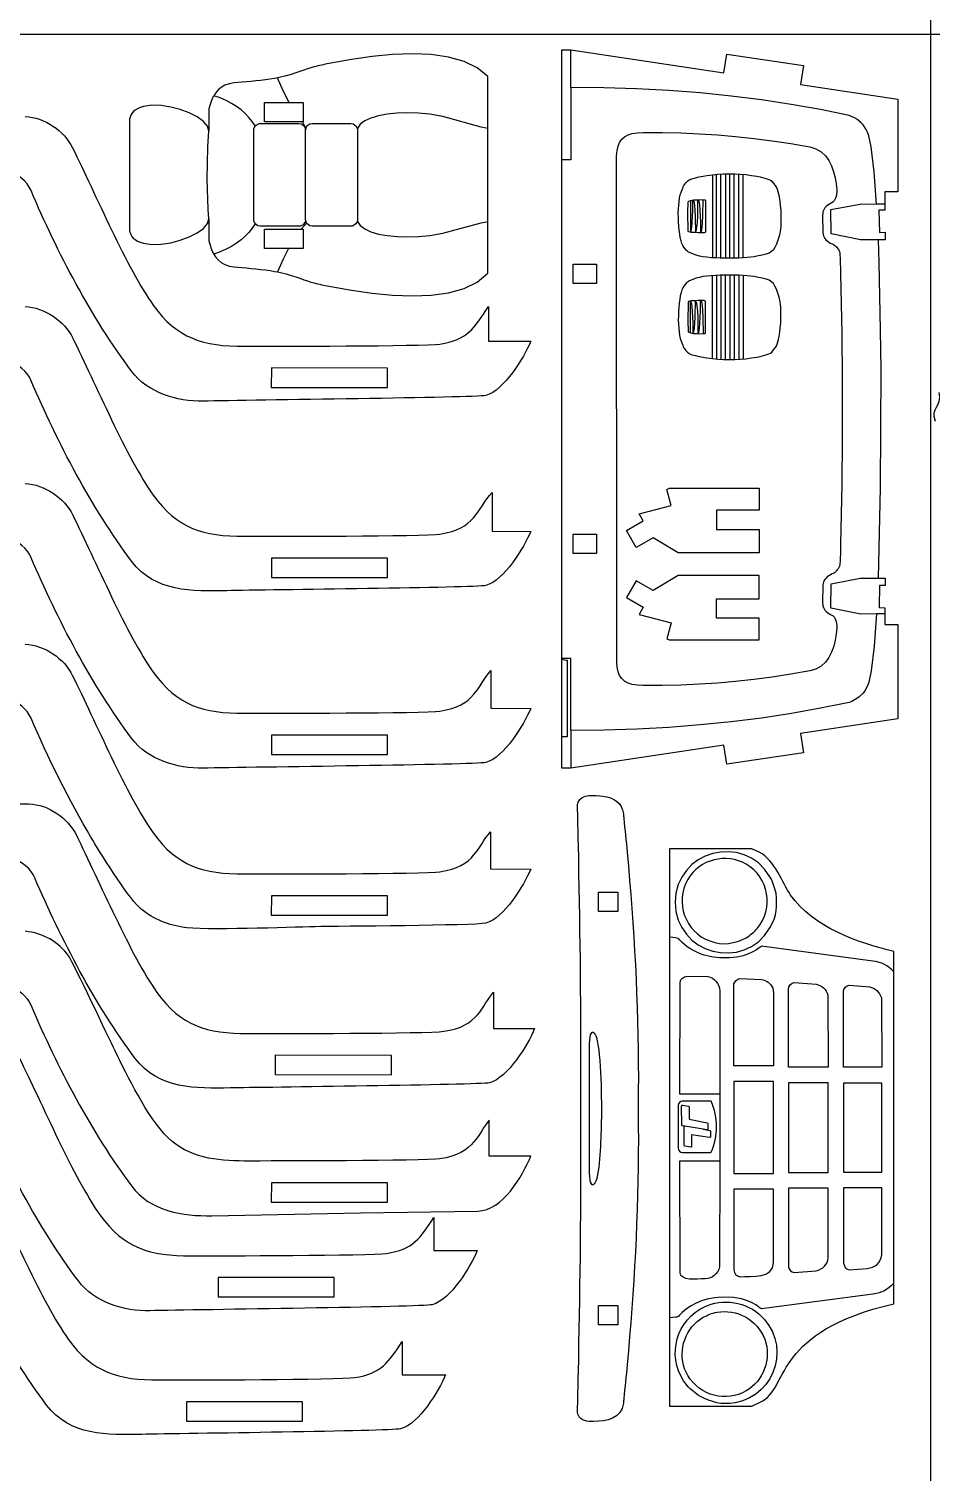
# Model space of a CAD drawing. Extents: x 19 to 601, y 5 to 578.
# Drawn here: x 190.7 to 309.5, y 198.9 to 389 of the extents above; entities that cross this region are included whole.
import ezdxf

# ---------------------------------------------------------------- set-up
doc = ezdxf.new("R2010")
doc.units = 0
doc.layers.get('0').update_dxf_attribs({"linetype": 'CONTINUOUS'})

msp = doc.modelspace()

# ---------------------------------------------------------------- linework, layer by layer
at = {"color": 175}
for p, q in [((309.466187, 8.307914), (309.466187, 578.307914)), ((19.466187, 388.307914), (599.466187, 388.307914))]:
    msp.add_line(p, q, dxfattribs=at)
at = {"color": 3}
for p, q in [((260.892055, 386.252927), (262.056555, 386.253027)), ((260.892855, 371.763427), (260.892055, 386.252927)), ((262.056555, 386.253027), (282.234155, 383.220127)), ((228.506087, 384.080714), (228.264187, 384.023014)), ((228.748587, 384.137414), (228.506087, 384.080714)), ((228.991587, 384.193014), (228.748587, 384.137414)), ((229.235087, 384.247514), (228.991587, 384.193014)), ((229.479187, 384.301014), (229.235087, 384.247514)), ((229.723587, 384.353414), (229.479187, 384.301014)), ((229.968487, 384.404714), (229.723587, 384.353414)), ((230.213687, 384.454814), (229.968487, 384.404714)), ((230.459187, 384.503914), (230.213687, 384.454814)), ((233.158887, 384.990414), (230.459187, 384.503914)), ((235.883687, 385.375514), (233.158887, 384.990414)), ((238.579687, 385.629514), (235.883687, 385.375514)), ((241.192787, 385.722714), (238.579687, 385.629514)), ((243.669087, 385.625614), (241.192787, 385.722714)), ((245.954387, 385.308614), (243.669087, 385.625614)), ((247.994787, 384.742014), (245.954387, 385.308614)), ((249.736287, 383.896214), (247.994787, 384.742014)), ((282.234155, 383.220127), (282.604755, 385.702227)), ((282.604755, 385.702227), (292.692855, 384.195827)), ((292.692855, 384.195827), (292.321155, 381.706227)), ((220.562787, 382.165814), (219.937387, 382.103514)), ((221.196187, 382.235014), (220.562787, 382.165814)), ((221.827887, 382.312314), (221.196187, 382.235014)), ((222.447987, 382.398914), (221.827887, 382.312314)), ((223.047187, 382.495714), (222.447987, 382.398914)), ((223.434987, 382.567914), (223.047187, 382.495714)), ((223.838087, 382.652314), (223.434987, 382.567914)), ((224.561487, 382.828514), (223.838087, 382.652314)), ((225.223687, 383.017314), (224.561487, 382.828514)), ((225.830887, 383.211714), (225.223687, 383.017314)), ((226.389587, 383.404614), (225.830887, 383.211714)), ((226.905887, 383.589214), (226.389587, 383.404614)), ((227.386287, 383.758514), (226.905887, 383.589214)), ((227.836987, 383.905414), (227.386287, 383.758514)), ((228.264187, 384.023014), (227.836987, 383.905414)), ((251.124787, 382.741614), (249.736287, 383.896214)), ((251.124787, 375.920514), (251.124787, 382.741614)), ((215.250787, 380.567414), (215.035287, 380.224314)), ((215.588587, 380.973714), (215.250787, 380.567414)), ((215.994287, 381.318014), (215.588587, 380.973714)), ((216.476687, 381.592514), (215.994287, 381.318014)), ((217.044987, 381.789714), (216.476687, 381.592514)), ((217.707887, 381.902114), (217.044987, 381.789714)), ((218.205087, 381.947514), (217.707887, 381.902114)), ((219.329587, 382.047114), (218.205087, 381.947514)), ((219.937387, 382.103514), (219.329587, 382.047114)), ((292.321155, 381.706227), (305.134255, 379.778327)), ((204.986187, 378.499914), (204.680587, 378.314714)), ((205.355087, 378.661914), (204.986187, 378.499914)), ((205.791187, 378.797914), (205.355087, 378.661914)), ((206.879387, 378.954914), (205.791187, 378.797914)), ((208.091887, 378.923114), (206.879387, 378.954914)), ((209.361287, 378.728414), (208.091887, 378.923114)), ((210.620187, 378.396414), (209.361287, 378.728414)), ((211.801287, 377.952814), (210.620187, 378.396414)), ((214.555487, 379.051414), (214.400087, 378.472414)), ((214.400087, 378.472414), (214.400087, 375.577514)), ((214.743187, 379.598614), (214.555487, 379.051414)), ((214.971987, 380.106514), (214.743187, 379.598614)), ((215.035287, 380.224314), (214.971987, 380.106514)), ((305.134255, 379.778327), (305.134955, 367.575227)), ((203.946787, 377.142014), (203.929587, 376.878414)), ((203.929587, 376.878414), (203.929587, 362.695614)), ((204.001587, 377.399814), (203.946787, 377.142014)), ((204.098087, 377.648814), (204.001587, 377.399814)), ((204.240687, 377.886214), (204.098087, 377.648814)), ((204.433287, 378.109214), (204.240687, 377.886214)), ((204.680587, 378.314714), (204.433287, 378.109214)), ((212.837187, 377.423414), (211.801287, 377.952814)), ((213.660587, 376.833914), (212.837187, 377.423414)), ((214.203987, 376.210014), (213.660587, 376.833914)), ((214.358287, 375.712314), (214.203987, 376.210014)), ((214.400087, 375.577514), (214.358287, 375.712314)), ((251.124787, 363.653614), (251.124787, 375.920514)), ((268.769455, 374.473827), (269.137755, 374.806127)), ((269.137755, 374.806127), (269.599355, 375.061127)), ((269.599355, 375.061127), (270.160555, 375.240527)), ((270.160555, 375.240527), (270.827855, 375.347927)), ((270.827855, 375.347927), (271.607455, 375.385427)), ((271.607455, 375.385427), (274.091355, 375.374727)), ((274.091355, 375.374727), (276.538655, 375.319727)), ((276.538655, 375.319727), (278.960055, 375.217627)), ((278.960055, 375.217627), (281.366155, 375.065727)), ((281.366155, 375.065727), (283.767555, 374.861427)), ((283.767555, 374.861427), (286.174855, 374.602427)), ((286.174855, 374.602427), (288.598755, 374.286027)), ((268.101955, 372.312227), (268.160755, 372.982727)), ((268.160755, 372.982727), (268.287255, 373.564827)), ((268.287255, 373.564827), (268.488055, 374.060927)), ((268.488055, 374.060927), (268.769455, 374.473827)), ((288.598755, 374.286027), (291.049855, 373.909327)), ((291.049855, 373.909327), (293.538755, 373.469827)), ((293.538755, 373.469827), (294.354455, 373.221627)), ((294.354455, 373.221627), (295.038455, 372.824627)), ((295.038455, 372.824627), (295.602055, 372.302027)), ((260.896555, 306.093727), (260.892855, 371.763427)), ((268.105755, 305.598727), (268.101955, 372.312227)), ((295.602055, 372.302027), (296.056855, 371.677027)), ((296.056855, 371.677027), (296.414355, 370.972727)), ((296.414355, 370.972727), (296.686255, 370.212227)), ((296.686255, 370.212227), (296.883855, 369.418727)), ((296.883855, 369.418727), (297.018855, 368.615327)), ((297.014555, 366.957827), (296.943755, 366.728427)), ((297.064655, 367.217127), (297.014555, 366.957827)), ((297.018855, 368.615327), (297.102655, 367.825227)), ((297.093955, 367.506227), (297.064655, 367.217127)), ((297.102655, 367.825227), (297.093955, 367.506227)), ((303.431555, 367.575127), (303.419855, 365.950227)), ((305.134955, 367.575227), (303.431555, 367.575127)), ((295.337455, 365.105427), (295.275655, 364.908327)), ((295.426455, 365.290227), (295.337455, 365.105427)), ((295.542655, 365.462627), (295.426455, 365.290227)), ((295.685955, 365.622727), (295.542655, 365.462627)), ((295.856555, 365.770527), (295.685955, 365.622727)), ((296.054255, 365.905927), (295.856555, 365.770527)), ((296.279155, 366.029027), (296.054255, 365.905927)), ((296.453555, 366.109227), (296.279155, 366.029027)), ((296.607155, 366.219227), (296.453555, 366.109227)), ((296.740055, 366.359127), (296.607155, 366.219227)), ((296.852355, 366.528827), (296.740055, 366.359127)), ((296.943755, 366.728427), (296.852355, 366.528827)), ((303.431655, 365.147527), (302.659355, 365.125627)), ((302.659355, 365.125627), (302.741955, 362.203027)), ((303.419855, 365.950227), (303.431655, 365.147527)), ((213.660587, 362.740214), (214.203987, 363.364014)), ((214.203987, 363.364014), (214.400087, 363.996514)), ((214.400087, 363.996514), (214.400087, 361.101714)), ((251.124787, 356.832414), (251.124787, 363.653614)), ((295.240955, 364.698927), (295.233455, 364.477127)), ((295.233455, 364.477127), (295.267355, 362.138227)), ((295.275655, 364.908327), (295.240955, 364.698927)), ((203.929587, 362.695614), (203.946787, 362.432114)), ((203.946787, 362.432114), (204.001587, 362.174314)), ((204.001587, 362.174314), (204.098087, 361.925314)), ((204.098087, 361.925314), (204.240687, 361.687914)), ((204.240687, 361.687914), (204.433287, 361.465014)), ((204.433287, 361.465014), (204.680587, 361.259514)), ((204.680587, 361.259514), (204.986187, 361.074314)), ((210.620187, 361.177714), (211.801287, 361.621314)), ((211.801287, 361.621314), (212.837187, 362.150714)), ((212.837187, 362.150714), (213.660587, 362.740214)), ((295.267355, 362.138227), (295.295355, 361.941627)), ((295.295355, 361.941627), (295.350455, 361.753927)), ((295.350455, 361.753927), (295.432655, 361.575027)), ((295.432655, 361.575027), (295.541755, 361.405027)), ((295.541755, 361.405027), (295.677955, 361.243827)), ((295.677955, 361.243827), (295.841255, 361.091527)), ((303.487455, 361.239327), (302.540755, 361.239227)), ((302.540755, 361.239227), (302.639855, 358.245227)), ((302.741955, 362.203027), (303.473555, 362.223827)), ((303.473555, 362.223827), (303.487455, 361.239327)), ((204.986187, 361.074314), (205.355087, 360.912214)), ((205.355087, 360.912214), (205.791187, 360.776314)), ((205.791187, 360.776314), (206.879387, 360.619314)), ((206.879387, 360.619314), (208.091887, 360.651014)), ((208.091887, 360.651014), (209.361287, 360.845714)), ((209.361287, 360.845714), (210.620187, 361.177714)), ((214.400087, 361.101714), (214.555487, 360.522714)), ((214.555487, 360.522714), (214.743187, 359.975514)), ((214.743187, 359.975514), (214.971987, 359.467714)), ((214.971987, 359.467714), (215.035287, 359.349814)), ((215.035287, 359.349814), (215.250787, 359.006814)), ((295.841255, 361.091527), (296.031555, 360.948027)), ((296.031555, 360.948027), (296.248855, 360.813427)), ((296.248855, 360.813427), (296.493155, 360.687627)), ((296.493155, 360.687627), (296.646155, 360.612727)), ((296.646155, 360.612727), (296.789155, 360.523227)), ((296.789155, 360.523227), (296.922055, 360.419127)), ((296.922055, 360.419127), (297.045055, 360.300427)), ((297.045055, 360.300427), (297.158055, 360.167127)), ((297.158055, 360.167127), (297.261055, 360.019127)), ((297.261055, 360.019127), (297.354055, 359.856527)), ((297.354055, 359.856527), (297.437055, 359.679327)), ((297.437055, 359.679327), (297.510055, 359.487427)), ((297.510055, 359.487427), (297.538355, 358.583527)), ((215.250787, 359.006814), (215.588587, 358.600414)), ((215.588587, 358.600414), (215.994287, 358.256214)), ((215.994287, 358.256214), (216.476687, 357.981714)), ((216.476687, 357.981714), (217.044987, 357.784514)), ((217.044987, 357.784514), (217.707887, 357.672114)), ((217.707887, 357.672114), (218.205087, 357.626714)), ((218.205087, 357.626714), (219.329587, 357.527114)), ((219.329587, 357.527114), (219.937387, 357.470614)), ((219.937387, 357.470614), (220.562787, 357.408414)), ((297.538355, 358.583527), (297.581555, 357.077927)), ((302.639855, 358.245227), (302.826755, 349.353527)), ((220.562787, 357.408414), (221.196187, 357.339114)), ((221.196187, 357.339114), (221.827887, 357.261714)), ((221.827887, 357.261714), (222.447987, 357.175214)), ((222.447987, 357.175214), (223.047187, 357.078414)), ((223.047187, 357.078414), (223.434987, 357.006214)), ((223.434987, 357.006214), (223.838087, 356.921714)), ((223.838087, 356.921714), (224.561487, 356.745514)), ((224.561487, 356.745514), (225.223687, 356.556714)), ((225.223687, 356.556714), (225.830887, 356.362414)), ((225.830887, 356.362414), (226.389587, 356.169414)), ((226.389587, 356.169414), (226.905887, 355.984814)), ((226.905887, 355.984814), (227.386287, 355.815614)), ((227.386287, 355.815614), (227.836987, 355.668714)), ((227.836987, 355.668714), (228.264187, 355.551114)), ((228.264187, 355.551114), (228.506087, 355.493414)), ((247.994787, 354.832214), (249.736287, 355.677914)), ((249.736287, 355.677914), (251.124787, 356.832414)), ((297.581555, 357.077927), (297.589655, 356.777027)), ((297.589655, 356.777027), (297.639355, 354.798227)), ((228.506087, 355.493414), (228.748587, 355.436714)), ((228.748587, 355.436714), (228.991587, 355.381114)), ((228.991587, 355.381114), (229.235087, 355.326614)), ((229.235087, 355.326614), (229.479187, 355.273114)), ((229.479187, 355.273114), (229.723587, 355.220714)), ((229.723587, 355.220714), (229.968487, 355.169514)), ((229.968487, 355.169514), (230.213687, 355.119314)), ((230.213687, 355.119314), (230.459187, 355.070214)), ((230.459187, 355.070214), (233.158887, 354.583714)), ((233.158887, 354.583714), (235.883687, 354.198614)), ((235.883687, 354.198614), (238.579687, 353.944714)), ((238.579687, 353.944714), (241.192787, 353.851414)), ((241.192787, 353.851414), (243.669087, 353.948514)), ((243.669087, 353.948514), (245.954387, 354.265614)), ((245.954387, 354.265614), (247.994787, 354.832214)), ((297.639355, 354.798227), (297.682155, 352.818727)), ((251.210687, 352.468214), (251.231887, 347.875514)), ((297.682155, 352.818727), (297.718555, 350.838727)), ((297.718555, 350.838727), (297.748555, 348.858327)), ((297.748555, 348.858327), (297.772555, 346.877727)), ((302.826755, 349.353527), (302.883255, 344.188027)), ((251.231887, 347.875514), (256.800487, 347.868614)), ((297.772555, 346.877727), (297.790855, 344.897127)), ((297.790855, 344.897127), (297.803655, 342.916727)), ((302.883255, 344.188027), (302.827955, 328.561327)), ((297.803655, 342.916727), (297.811155, 340.936727)), ((297.811155, 340.936727), (297.813655, 338.957127)), ((297.813655, 338.957127), (297.811355, 336.977627)), ((297.811355, 336.977627), (297.804055, 334.997527)), ((297.804055, 334.997527), (297.791555, 333.017127)), ((297.791555, 333.017127), (297.773455, 331.036627)), ((297.773455, 331.036627), (297.749655, 329.056027)), ((297.749655, 329.056027), (297.719855, 327.075627)), ((251.703187, 327.970414), (251.696787, 322.838814)), ((297.719855, 327.075627), (297.683755, 325.095627)), ((302.827955, 328.561327), (302.543255, 316.675627)), ((297.683755, 325.095627), (297.641155, 323.116127)), ((251.696787, 322.838814), (256.800487, 322.832514)), ((297.641155, 323.116127), (297.591755, 321.137327)), ((297.566955, 320.234327), (297.531455, 319.029527)), ((297.591755, 321.137327), (297.566955, 320.234327)), ((296.924555, 317.495027), (296.791555, 317.390927)), ((297.047555, 317.613827), (296.924555, 317.495027)), ((297.160455, 317.747127), (297.047555, 317.613827)), ((297.263455, 317.895127), (297.160455, 317.747127)), ((297.356455, 318.057727), (297.263455, 317.895127)), ((297.439455, 318.235027), (297.356455, 318.057727)), ((297.512455, 318.426827), (297.439455, 318.235027)), ((297.531455, 319.029527), (297.512455, 318.426827)), ((295.269955, 315.775827), (295.236355, 313.436727)), ((295.298055, 315.972427), (295.269955, 315.775827)), ((295.353055, 316.160127), (295.298055, 315.972427)), ((295.435155, 316.338827), (295.353055, 316.160127)), ((295.544355, 316.509027), (295.435155, 316.338827)), ((295.680555, 316.670127), (295.544355, 316.509027)), ((295.843755, 316.822627), (295.680555, 316.670127)), ((296.034055, 316.966127), (295.843755, 316.822627)), ((296.251355, 317.100727), (296.034055, 316.966127)), ((296.495655, 317.226527), (296.251355, 317.100727)), ((296.648555, 317.301427), (296.495655, 317.226527)), ((296.791555, 317.390927), (296.648555, 317.301427)), ((302.543255, 316.675627), (303.490055, 316.675627)), ((302.744555, 315.711827), (302.662355, 312.789227)), ((303.476255, 315.691127), (302.744555, 315.711827)), ((303.490055, 316.675627), (303.476255, 315.691127)), ((295.236355, 313.436727), (295.243855, 313.215127)), ((295.243855, 313.215127), (295.278555, 313.005527)), ((295.278555, 313.005527), (295.340455, 312.808427)), ((295.340455, 312.808427), (295.429455, 312.623827)), ((295.429455, 312.623827), (295.545655, 312.451327)), ((295.545655, 312.451327), (295.689055, 312.291327)), ((295.689055, 312.291327), (295.859555, 312.143527)), ((295.859555, 312.143527), (296.057355, 312.008227)), ((296.057355, 312.008227), (296.282255, 311.885027)), ((296.282255, 311.885027), (296.456655, 311.804927)), ((296.456655, 311.804927), (296.610255, 311.694927)), ((302.662355, 312.789227), (303.434655, 312.767427)), ((303.434655, 312.767427), (303.422855, 311.964827)), ((303.422855, 311.964827), (303.434755, 310.564527)), ((296.610255, 311.694927), (296.743255, 311.555127)), ((296.743255, 311.555127), (296.855455, 311.385327)), ((296.855455, 311.385327), (296.946955, 311.185827)), ((296.946955, 311.185827), (297.017755, 310.956427)), ((297.017755, 310.956427), (297.067855, 310.696927)), ((297.105955, 310.088827), (297.022155, 309.298827)), ((297.067855, 310.696927), (297.097255, 310.407927)), ((297.097255, 310.407927), (297.105955, 310.088827)), ((303.434755, 310.564527), (305.138155, 310.564627)), ((305.138155, 310.564627), (305.138855, 298.136827)), ((296.887355, 308.495427), (296.689755, 307.701927)), ((297.022155, 309.298827), (296.887355, 308.495427)), ((260.896655, 305.869527), (260.896555, 306.093727)), ((296.060555, 306.237027), (295.605855, 305.612027)), ((296.418055, 306.941327), (296.060555, 306.237027)), ((296.689755, 307.701927), (296.418055, 306.941327)), ((251.548387, 304.487214), (251.542187, 299.525614)), ((260.897155, 295.771527), (260.896655, 305.869527)), ((268.164555, 304.927927), (268.105755, 305.598727)), ((268.291255, 304.346227), (268.164555, 304.927927)), ((268.492055, 303.850127), (268.291255, 304.346227)), ((293.542655, 304.443627), (291.053755, 304.004027)), ((294.358355, 304.692327), (293.542655, 304.443627)), ((295.042255, 305.089327), (294.358355, 304.692327)), ((295.605855, 305.612027), (295.042255, 305.089327)), ((268.773455, 303.437127), (268.492055, 303.850127)), ((269.141755, 303.104527), (268.773455, 303.437127)), ((269.603455, 302.850027), (269.141755, 303.104527)), ((270.164655, 302.670527), (269.603455, 302.850027)), ((270.831955, 302.563327), (270.164655, 302.670527)), ((271.611655, 302.525927), (270.831955, 302.563327)), ((274.095555, 302.536727), (271.611655, 302.525927)), ((276.542855, 302.592127), (274.095555, 302.536727)), ((278.964155, 302.694427), (276.542855, 302.592127)), ((281.370255, 302.846727), (278.964155, 302.694427)), ((283.771655, 303.051027), (281.370255, 302.846727)), ((286.178855, 303.310427), (283.771655, 303.051027)), ((288.602755, 303.627227), (286.178855, 303.310427)), ((291.053755, 304.004027), (288.602755, 303.627227)), ((251.542187, 299.525614), (256.800487, 299.519114)), ((305.138855, 298.136827), (292.326055, 296.187527)), ((260.897455, 291.657027), (260.897155, 295.771527)), ((282.238055, 294.679827), (262.061955, 291.657127)), ((282.614955, 292.157827), (282.238055, 294.679827)), ((292.326055, 296.187527), (292.702855, 293.665527)), ((292.702855, 293.665527), (282.614955, 292.157827)), ((262.061955, 291.657127), (260.897455, 291.657027)), ((151.888387, 286.866914), (190.675387, 286.941714)), ((251.469887, 283.237514), (251.463787, 278.360114)), ((285.908976, 281.020399), (275.062976, 281.020399)), ((275.062976, 281.020399), (275.062976, 207.580299)), ((286.890776, 280.569399), (285.908976, 281.020399)), ((251.463787, 278.360114), (256.800487, 278.353514)), ((304.628576, 221.091499), (304.628576, 267.509199)), ((251.890687, 262.130914), (251.884687, 257.338514)), ((251.884687, 257.338514), (257.298687, 257.331814)), ((251.309287, 240.545914), (251.315087, 245.253214)), ((256.800487, 240.539114), (251.309287, 240.545914)), ((214.770487, 232.683514), (234.343887, 233.044814)), ((234.343887, 233.044814), (249.823787, 233.297414)), ((244.020387, 232.472614), (244.020387, 228.096614)), ((244.020387, 228.096614), (249.747787, 228.096614)), ((239.840587, 216.119314), (239.840587, 211.743314)), ((239.840587, 211.743314), (245.567987, 211.743314)), ((275.062976, 207.580299), (285.908976, 207.580299)), ((285.908976, 207.580299), (287.358276, 208.303299))]:
    msp.add_line(p, q, dxfattribs=at)
at = {"color": 1}
for p, q in [((262.056855, 381.304127), (262.056555, 386.253027)), ((224.172187, 380.873614), (223.434987, 382.567914)), ((224.969987, 379.328214), (224.172187, 380.873614)), ((266.433355, 381.258727), (262.056855, 381.304127)), ((262.056855, 381.304127), (262.057455, 371.763427)), ((270.734355, 381.122627), (266.433355, 381.258727)), ((274.959955, 380.895227), (270.734355, 381.122627)), ((279.110055, 380.576527), (274.959955, 380.895227)), ((283.184755, 380.167127), (279.110055, 380.576527)), ((215.873687, 379.920114), (215.035287, 380.224314)), ((216.653387, 379.581014), (215.873687, 379.920114)), ((217.374287, 379.207114), (216.653387, 379.581014)), ((218.036387, 378.798414), (217.374287, 379.207114)), ((218.639787, 378.354814), (218.036387, 378.798414)), ((219.184587, 377.876314), (218.639787, 378.354814)), ((287.184155, 379.666327), (283.184755, 380.167127)), ((291.107955, 379.074727), (287.184155, 379.666327)), ((294.956455, 378.391827), (291.107955, 379.074727)), ((298.729455, 377.617727), (294.956455, 378.391827)), ((219.670487, 377.363014), (219.184587, 377.876314)), ((220.097687, 376.814814), (219.670487, 377.363014)), ((220.466087, 376.231814), (220.097687, 376.814814)), ((220.594287, 376.352914), (220.999287, 376.544714)), ((220.999287, 376.544714), (226.252787, 376.558814)), ((226.252787, 376.558814), (226.556487, 376.504014)), ((226.556487, 376.504014), (226.814187, 376.352914)), ((227.436587, 376.352914), (227.694287, 376.504014)), ((227.694287, 376.504014), (227.997887, 376.558814)), ((227.997887, 376.558814), (233.095087, 376.558814)), ((233.095087, 376.558814), (233.398687, 376.504014)), ((233.398687, 376.504014), (233.761687, 376.247614)), ((234.331187, 376.451114), (233.967587, 375.920514)), ((234.928387, 376.904314), (234.331187, 376.451114)), ((235.733587, 377.278614), (234.928387, 376.904314)), ((236.721087, 377.572314), (235.733587, 377.278614)), ((237.865387, 377.784114), (236.721087, 377.572314)), ((239.140887, 377.912414), (237.865387, 377.784114)), ((240.521987, 377.955714), (239.140887, 377.912414)), ((241.983087, 377.912614), (240.521987, 377.955714)), ((243.498587, 377.781614), (241.983087, 377.912614)), ((245.194187, 377.481014), (243.498587, 377.781614)), ((250.257387, 376.095414), (245.194187, 377.481014)), ((299.435955, 377.306427), (298.729455, 377.617727)), ((299.753255, 377.113127), (299.435955, 377.306427)), ((300.315955, 376.651627), (299.753255, 377.113127)), ((300.561355, 376.383327), (300.315955, 376.651627)), ((214.239387, 373.447014), (214.400087, 375.577514)), ((220.297287, 375.842614), (220.466087, 376.231814)), ((220.297287, 363.731614), (220.297287, 375.842614)), ((220.466087, 376.231814), (220.594287, 376.352914)), ((226.814187, 376.352914), (227.070587, 375.989914)), ((227.070587, 375.989914), (227.125387, 375.686314)), ((227.125387, 375.686314), (227.139487, 375.842614)), ((227.125387, 363.887914), (227.125387, 375.686314)), ((227.139487, 375.842614), (227.244987, 376.125814)), ((227.244987, 376.125814), (227.436587, 376.352914)), ((233.761687, 376.247614), (233.953487, 375.842614)), ((233.967587, 375.920514), (233.953487, 375.842614)), ((233.953487, 375.842614), (233.953487, 363.731614)), ((251.124787, 375.920514), (250.257387, 376.095414)), ((300.980355, 375.771727), (300.561355, 376.383327)), ((301.153855, 375.428627), (300.980355, 375.771727)), ((301.328355, 374.940827), (301.153855, 375.428627)), ((301.641555, 373.464927), (301.328355, 374.940827)), ((214.170587, 369.236814), (214.239387, 373.447014)), ((302.028155, 370.191227), (301.641555, 373.464927)), ((262.057455, 371.763427), (260.892855, 371.763427)), ((214.308287, 365.266614), (214.170587, 369.236814)), ((280.721255, 369.786827), (280.721255, 358.884027)), ((281.246555, 358.851927), (281.246555, 369.817727)), ((281.835155, 358.816027), (281.835155, 369.854327)), ((282.423855, 369.877627), (282.423855, 358.793227)), ((283.012455, 358.793227), (283.012455, 369.877627)), ((283.601155, 358.793227), (283.601155, 369.877627)), ((284.189755, 358.830527), (284.189755, 369.851727)), ((284.778455, 358.879727), (284.778455, 369.817727)), ((302.325755, 365.951127), (302.028155, 370.191227)), ((214.400087, 363.996514), (214.308287, 365.266614)), ((277.814755, 366.442827), (277.814755, 362.228127)), ((296.313055, 365.219627), (300.386555, 365.979427)), ((296.358255, 362.003627), (296.313055, 365.219627)), ((300.386555, 365.979427), (302.325755, 365.951127)), ((303.419855, 365.950227), (302.325755, 365.951127)), ((220.466087, 363.342414), (220.097687, 362.759414)), ((220.466087, 363.342414), (220.297287, 363.731614)), ((220.851987, 363.070214), (220.466087, 363.342414)), ((226.814187, 363.221214), (226.409087, 363.029514)), ((226.550387, 362.635214), (227.244987, 363.448414)), ((227.070587, 363.584214), (226.814187, 363.221214)), ((227.139487, 363.731614), (227.125387, 363.887914)), ((227.244987, 363.448414), (227.139487, 363.731614)), ((227.331287, 363.326614), (227.244987, 363.448414)), ((227.694287, 363.070214), (227.331287, 363.326614)), ((233.761687, 363.326614), (233.398687, 363.070214)), ((233.912787, 363.584214), (233.761687, 363.326614)), ((233.953487, 363.731614), (233.912787, 363.584214)), ((233.953487, 363.731614), (233.967587, 363.653614)), ((233.967587, 363.653614), (234.331187, 363.122914)), ((234.331187, 363.122914), (234.928387, 362.669714)), ((245.194187, 362.093114), (250.257387, 363.478714)), ((250.257387, 363.478714), (251.124787, 363.653614)), ((218.639787, 361.219414), (218.036387, 360.775814)), ((219.184587, 361.697914), (218.639787, 361.219414)), ((219.670487, 362.211214), (219.184587, 361.697914)), ((220.097687, 362.759414), (219.670487, 362.211214)), ((221.155687, 363.015414), (220.851987, 363.070214)), ((226.409087, 363.029514), (221.155687, 363.015414)), ((227.997887, 363.015414), (227.694287, 363.070214)), ((233.251287, 363.029514), (227.997887, 363.015414)), ((233.398687, 363.070214), (233.251287, 363.029514)), ((234.928387, 362.669714), (235.733587, 362.295514)), ((235.733587, 362.295514), (236.721087, 362.001814)), ((236.721087, 362.001814), (237.865387, 361.790014)), ((237.865387, 361.790014), (239.140887, 361.661714)), ((239.140887, 361.661714), (240.521987, 361.618414)), ((240.521987, 361.618414), (241.983087, 361.661514)), ((241.983087, 361.661514), (243.498587, 361.792614)), ((243.498587, 361.792614), (245.194187, 362.093114)), ((300.226555, 361.239127), (296.358255, 362.003627)), ((302.540755, 361.239227), (300.226555, 361.239127)), ((215.873687, 359.654014), (215.035287, 359.349814)), ((216.653387, 359.993114), (215.873687, 359.654014)), ((217.374287, 360.367014), (216.653387, 359.993114)), ((218.036387, 360.775814), (217.374287, 360.367014)), ((224.883387, 360.085214), (224.172187, 358.700514)), ((224.172187, 358.700514), (223.434987, 357.006214)), ((280.721255, 345.611027), (280.721255, 356.513827)), ((281.246555, 356.545927), (281.246555, 345.580127)), ((281.835155, 356.581827), (281.835155, 345.543527)), ((282.423855, 345.520227), (282.423855, 356.604627)), ((283.012455, 356.604627), (283.012455, 345.520227)), ((283.601155, 356.604627), (283.601155, 345.520227)), ((284.189755, 356.567327), (284.189755, 345.546127)), ((284.778455, 356.518127), (284.778455, 345.580127)), ((277.814755, 348.955027), (277.814755, 353.169727)), ((296.316055, 312.694427), (296.360855, 315.910427)), ((296.360855, 315.910427), (300.181355, 316.665927)), ((300.181355, 316.665927), (302.543255, 316.675627)), ((300.255655, 311.931027), (296.316055, 312.694427)), ((302.328855, 311.963727), (300.255655, 311.931027)), ((302.328855, 311.963727), (302.031755, 307.723527)), ((303.422855, 311.964827), (302.328855, 311.963727)), ((262.061155, 306.093727), (260.896555, 306.093727)), ((262.061655, 296.606127), (262.061155, 306.093727)), ((302.031755, 307.723527), (301.645455, 304.449727)), ((261.577055, 305.869527), (261.577655, 295.771527)), ((301.645455, 304.449727), (301.332455, 302.973927)), ((301.157955, 302.486127), (300.787055, 301.824527)), ((301.332455, 302.973927), (301.157955, 302.486127)), ((299.099055, 300.439827), (298.733855, 300.296527)), ((299.757555, 300.801427), (299.099055, 300.439827)), ((300.050855, 301.019727), (299.757555, 300.801427)), ((300.565655, 301.531227), (300.050855, 301.019727)), ((300.787055, 301.824527), (300.565655, 301.531227)), ((291.112555, 298.838827), (287.188755, 298.246627)), ((294.960955, 299.522027), (291.112555, 298.838827)), ((298.733855, 300.296527), (294.960955, 299.522027)), ((266.438155, 296.651827), (262.061655, 296.606127)), ((262.061655, 296.606127), (262.061955, 291.657127)), ((270.739155, 296.788627), (266.438155, 296.651827)), ((274.964655, 297.016427), (270.739155, 296.788627)), ((279.114755, 297.335427), (274.964655, 297.016427)), ((283.189455, 297.745527), (279.114755, 297.335427)), ((287.188755, 298.246627), (283.189455, 297.745527)), ((261.577655, 295.771527), (260.897155, 295.771527)), ((301.845476, 266.236599), (287.177476, 268.193899)), ((276.204676, 247.217899), (276.204676, 241.568399)), ((280.361276, 247.761799), (276.748476, 247.761799)), ((276.781476, 247.236299), (277.558476, 247.107799)), ((281.676676, 248.688499), (281.676676, 239.912199)), ((276.673076, 244.631999), (276.664576, 247.136799)), ((277.642676, 247.008399), (277.637576, 245.425199)), ((277.637576, 245.425199), (280.023276, 244.938799)), ((277.075576, 244.479099), (276.756776, 244.533299)), ((277.007776, 241.927699), (277.007776, 244.383799)), ((279.499876, 244.067499), (277.075576, 244.479099)), ((277.978676, 243.349799), (277.977676, 241.793999)), ((280.332876, 242.969799), (277.978676, 243.349799)), ((280.000176, 243.982599), (279.499876, 244.067499)), ((279.499876, 244.067499), (280.366276, 243.915999)), ((280.103676, 244.842099), (280.117476, 244.083499)), ((280.449476, 243.816999), (280.449476, 243.068999)), ((277.859976, 241.695099), (277.091176, 241.828699)), ((276.748476, 241.024599), (280.361276, 241.024599)), ((301.845476, 222.364099), (287.177476, 220.406799)), ((278.715676, 218.752399), (279.499776, 219.306699))]:
    msp.add_line(p, q, dxfattribs=at)
at = {"color": 7}
for p, q in [((221.724687, 376.793214), (221.724687, 379.343214)), ((221.724687, 379.343214), (224.969987, 379.328214)), ((224.969987, 379.328214), (226.824687, 379.343214)), ((226.824687, 379.343214), (226.824687, 376.793214)), ((226.662787, 376.793214), (221.724687, 376.793214)), ((226.824687, 376.793214), (226.662787, 376.793214)), ((221.724687, 360.085214), (221.724687, 362.635214)), ((221.724687, 362.635214), (226.550387, 362.635214)), ((226.550387, 362.635214), (226.824687, 362.635214)), ((226.824687, 362.635214), (226.824687, 360.085214)), ((224.883387, 360.085214), (221.724687, 360.085214)), ((226.824687, 360.085214), (224.883387, 360.085214)), ((262.390355, 358.034227), (265.461855, 358.034427)), ((262.390555, 355.483027), (262.390355, 358.034227)), ((265.461855, 358.034427), (265.462155, 355.483627)), ((265.462155, 355.483627), (262.390555, 355.483027)), ((222.614387, 344.355714), (222.611187, 341.803414)), ((237.928287, 344.336614), (222.614387, 344.355714)), ((237.925087, 341.784314), (237.928287, 344.336614)), ((222.611187, 341.803414), (237.925087, 341.784314)), ((262.392455, 322.454727), (265.463855, 322.454827)), ((262.392555, 319.903527), (262.392455, 322.454727)), ((265.463855, 322.454827), (265.464155, 319.904227)), ((265.464155, 319.904227), (262.392555, 319.903527)), ((222.620687, 319.320314), (222.617487, 316.768414)), ((237.931787, 319.301314), (222.620687, 319.320314)), ((237.928587, 316.749314), (237.931787, 319.301314)), ((222.617487, 316.768414), (237.928587, 316.749314)), ((222.620687, 296.006914), (222.617487, 293.455014)), ((237.931687, 295.987814), (222.620687, 296.006914)), ((237.928587, 293.436014), (237.931687, 295.987814)), ((222.617487, 293.455014), (237.928587, 293.436014)), ((222.614287, 274.840614), (222.611087, 272.288314)), ((237.928187, 274.821514), (222.614287, 274.840614)), ((237.924987, 272.269214), (237.928187, 274.821514)), ((265.711376, 272.767299), (265.711376, 275.317299)), ((265.711376, 275.317299), (268.261376, 275.317299)), ((268.261376, 275.317299), (268.261376, 272.767299)), ((222.611087, 272.288314), (237.924987, 272.269214)), ((268.261376, 272.767299), (265.711376, 272.767299)), ((276.437276, 248.688499), (276.452776, 263.437299)), ((277.395376, 264.223699), (280.103676, 264.192699)), ((283.535876, 252.433199), (283.551376, 263.211799)), ((284.322576, 263.943399), (287.201976, 263.822499)), ((288.654776, 262.679799), (288.775276, 262.055699)), ((290.718876, 252.273699), (290.718876, 262.507399)), ((291.505976, 263.406599), (294.384276, 263.179699)), ((298.751276, 263.046199), (301.437476, 262.816499)), ((281.676676, 262.307399), (281.676676, 248.688499)), ((288.775276, 262.055699), (288.775276, 252.433199)), ((295.927176, 261.744399), (295.958376, 252.273699)), ((297.963976, 252.233799), (297.979576, 262.309199)), ((302.980676, 261.382799), (303.011876, 252.233799)), ((223.112487, 253.818914), (223.109287, 251.266614)), ((238.426387, 253.799814), (223.112487, 253.818914)), ((238.423187, 251.247514), (238.426387, 253.799814)), ((223.109287, 251.266614), (238.423187, 251.247514)), ((288.775276, 252.433199), (283.535876, 252.433199)), ((295.958376, 252.273699), (290.718876, 252.273699)), ((303.011876, 252.233799), (297.963976, 252.233799)), ((288.775276, 250.361899), (283.535876, 250.361899)), ((283.535876, 250.361899), (283.535876, 238.238799)), ((288.775276, 238.238799), (288.775276, 250.361899)), ((295.958376, 250.202399), (290.718876, 250.202399)), ((290.718876, 250.202399), (290.718876, 238.398299)), ((295.958376, 238.398299), (295.958376, 250.202399)), ((303.011876, 250.162499), (297.963976, 250.162499)), ((297.963976, 250.162499), (297.963976, 238.438199)), ((303.011876, 238.438199), (303.011876, 250.162499)), ((281.676676, 248.688499), (276.437276, 248.688499)), ((276.452776, 225.163399), (276.437276, 239.912199)), ((276.437276, 239.912199), (281.676676, 239.912199)), ((281.676676, 239.912199), (281.645676, 225.949899)), ((283.535876, 238.238799), (288.775276, 238.238799)), ((290.718876, 238.398299), (295.958376, 238.398299)), ((297.963976, 238.438199), (303.011876, 238.438199)), ((222.614387, 237.026214), (222.611187, 234.473914)), ((237.928287, 237.007114), (222.614387, 237.026214)), ((237.925087, 234.454814), (237.928287, 237.007114)), ((288.775276, 236.167499), (283.535876, 236.167499)), ((283.535876, 236.167499), (283.535876, 225.551299)), ((288.775276, 226.544999), (288.775276, 236.167499)), ((295.958376, 236.326999), (290.718876, 236.326999)), ((290.718876, 236.326999), (290.734476, 225.930299)), ((295.958376, 227.177299), (295.958376, 236.326999)), ((303.011876, 236.366899), (297.963976, 236.366899)), ((297.963976, 236.366899), (297.963976, 226.454599)), ((303.011876, 227.538599), (303.011876, 236.366899)), ((222.611187, 234.473914), (237.925087, 234.454814)), ((297.963976, 226.454599), (298.190976, 225.859399)), ((230.897087, 224.544514), (215.597087, 224.544514)), ((215.597087, 224.544514), (215.597087, 221.994414)), ((230.897087, 221.994414), (230.897087, 224.544514)), ((291.505976, 225.194099), (294.384276, 225.420999)), ((298.751276, 225.554399), (301.095476, 225.731899)), ((215.597087, 221.994414), (230.897087, 221.994414)), ((265.711376, 218.306699), (265.711376, 220.856499)), ((265.711376, 220.856499), (268.261376, 220.856499)), ((268.261376, 220.856499), (268.261376, 218.306699)), ((268.261376, 218.306699), (265.711376, 218.306699)), ((226.717287, 208.191214), (211.417287, 208.191214)), ((211.417287, 208.191214), (211.417287, 205.641214)), ((226.717287, 205.641214), (226.717287, 208.191214)), ((211.417287, 205.641214), (226.717287, 205.641214))]:
    msp.add_line(p, q, dxfattribs=at)
at = {"color": 2}
for p, q in [((274.731155, 328.354727), (275.012855, 328.516427)), ((275.280555, 326.243927), (274.731155, 328.354727)), ((275.012855, 328.516427), (286.894755, 328.516427)), ((286.894755, 328.516427), (286.894755, 325.633327)), ((271.068655, 325.146427), (275.280555, 326.243927)), ((271.616155, 324.199727), (271.068655, 325.146427)), ((286.894755, 325.633327), (281.239555, 325.633327)), ((281.239555, 325.633327), (281.239555, 323.083327)), ((269.407855, 322.924727), (271.616155, 324.199727)), ((270.682855, 320.716327), (269.407855, 322.924727)), ((272.891155, 321.991427), (270.682855, 320.716327)), ((276.216655, 320.023327), (272.891155, 321.991427)), ((281.239555, 323.083327), (286.894755, 323.083327)), ((286.894755, 323.083327), (286.894755, 320.023327)), ((286.894755, 320.023327), (276.216655, 320.023327)), ((270.682855, 316.324627), (269.407855, 314.116127)), ((272.891155, 315.049427), (270.682855, 316.324627)), ((276.216655, 317.017627), (272.891155, 315.049427)), ((286.894755, 317.017627), (276.216655, 317.017627)), ((286.894755, 313.957527), (286.894755, 317.017627)), ((269.407855, 314.116127), (271.616155, 312.841227)), ((281.239555, 311.407627), (281.239555, 313.957527)), ((281.239555, 313.957527), (286.894755, 313.957527)), ((271.616155, 312.841227), (271.068655, 311.894427)), ((271.068655, 311.894427), (275.280555, 310.796927)), ((275.280555, 310.796927), (274.731155, 308.686227)), ((286.894755, 311.407627), (281.239555, 311.407627)), ((286.894755, 308.524427), (286.894755, 311.407627)), ((274.731155, 308.686227), (275.012855, 308.524427)), ((275.012855, 308.524427), (286.894755, 308.524427))]:
    msp.add_line(p, q, dxfattribs=at)
at = {"color": 3}
for points in [[(190.177287, 377.478514), (192.747187, 377.375414), (195.314587, 375.611014), (196.442987, 373.334614)], [(196.442987, 373.334614), (199.373187, 367.423214), (203.652887, 357.388614), (207.044287, 352.635414)], [(190.956887, 367.719914), (189.849687, 370.309914), (186.478687, 371.017014), (183.892487, 371.062714)], [(204.195687, 343.933814), (198.910987, 350.999714), (194.449987, 359.548614), (190.956887, 367.719914)], [(190.189587, 352.437014), (192.759087, 352.333914), (195.325787, 350.569914), (196.454087, 348.293914)], [(207.044287, 352.635414), (210.204487, 348.206214), (213.663887, 347.209414), (219.057887, 347.219814)], [(244.821887, 347.512114), (248.426387, 348.016314), (249.349087, 349.609814), (251.210687, 352.468214)], [(196.454087, 348.293914), (199.384287, 342.383314), (203.662087, 332.351514), (207.053487, 327.598414)], [(190.968987, 342.680214), (189.862087, 345.269614), (186.491587, 345.976714), (183.905887, 346.022414)], [(219.057887, 347.219814), (222.613687, 347.226614), (242.689587, 347.213914), (244.821887, 347.512114)], [(256.800487, 347.868614), (255.850087, 345.685614), (253.302687, 341.410714), (250.859687, 340.728414)], [(204.205487, 318.898514), (198.921987, 325.962314), (194.461087, 334.510914), (190.968987, 342.680214)], [(213.627587, 339.988614), (210.200487, 339.917914), (206.327287, 341.083714), (204.195687, 343.933814)], [(250.859687, 340.728414), (249.318187, 340.439914), (219.972687, 340.119514), (213.627587, 339.988614)], [(310.092287, 337.324414), (309.334887, 339.212614), (311.045387, 339.173314), (310.606487, 341.143514)], [(190.189587, 329.123614), (192.758887, 329.020514), (195.325887, 327.256514), (196.454087, 324.980414)], [(207.053487, 327.598414), (210.213187, 323.170014), (213.671887, 322.173414), (219.064787, 322.183814)], [(244.824087, 322.476114), (249.482787, 323.127814), (249.629187, 325.695414), (251.703187, 327.970414)], [(196.454087, 324.980414), (199.383487, 319.070714), (203.662987, 309.036614), (207.053487, 304.284914)], [(190.968987, 319.366814), (189.862187, 321.956314), (186.491387, 322.663214), (183.905887, 322.708914)], [(219.064787, 322.183814), (222.619487, 322.190714), (242.692787, 322.177914), (244.824087, 322.476114)], [(256.800487, 322.832514), (255.850687, 320.650214), (253.303087, 316.375814), (250.860787, 315.693614)], [(204.205387, 295.585014), (198.922187, 302.649014), (194.460887, 311.197414), (190.968987, 319.366814)], [(216.760187, 315.019214), (212.226587, 314.924614), (207.261187, 314.813214), (204.205487, 318.898514)], [(250.860787, 315.693614), (249.345787, 315.410114), (222.152387, 315.119914), (216.760187, 315.019214)], [(190.177187, 307.963414), (192.747087, 307.860314), (195.314487, 306.095914), (196.442887, 303.819414)], [(207.053487, 304.284914), (210.213287, 299.856714), (213.671687, 298.860114), (219.064787, 298.870514)], [(244.824087, 299.162714), (249.494287, 299.816114), (249.741687, 302.505614), (251.548387, 304.487214)], [(196.442887, 303.819414), (199.372887, 297.908314), (203.652987, 287.873214), (207.044187, 283.120314)], [(190.956787, 298.204814), (189.849987, 300.794714), (186.478387, 301.501914), (183.892387, 301.547514)], [(219.064787, 298.870514), (222.619287, 298.877314), (242.692987, 298.864514), (244.824087, 299.162714)], [(256.800487, 299.519114), (255.850087, 297.336314), (253.303387, 293.062614), (250.860787, 292.380314)], [(198.846687, 282.534814), (196.125387, 287.136714), (193.082287, 293.231714), (190.956787, 298.204814)], [(213.635587, 291.640514), (210.209387, 291.569914), (206.336587, 292.735514), (204.205387, 295.585014)], [(250.860787, 292.380314), (249.319787, 292.091814), (219.979287, 291.771514), (213.635587, 291.640514)], [(262.952376, 286.864099), (262.951776, 286.965899), (262.997276, 287.063499), (263.034776, 287.157899)], [(263.034776, 287.157899), (263.471276, 288.258699), (265.227776, 288.100699), (266.299876, 287.956099)], [(266.299876, 287.956099), (267.700876, 287.766899), (268.799576, 287.132499), (269.005176, 285.635099)], [(190.675387, 286.941714), (193.245287, 286.838614), (195.812687, 285.074214), (196.941087, 282.797814)], [(263.067076, 281.543099), (263.030976, 283.316799), (262.962576, 285.090099), (262.952376, 286.864099)], [(269.005176, 285.635099), (269.032576, 285.435499), (269.020376, 285.232099), (269.039376, 285.031699)], [(269.039376, 285.031699), (269.180676, 283.542499), (269.345976, 282.055499), (269.485976, 280.566199)], [(196.941087, 282.797814), (199.871087, 276.886714), (204.151187, 266.851514), (207.542387, 262.098614)], [(205.187687, 273.345214), (203.610687, 274.830514), (199.948787, 280.671114), (198.846687, 282.534814)], [(207.044187, 283.120314), (210.204387, 278.691214), (213.663887, 277.694314), (219.057787, 277.704714)], [(244.821787, 277.997014), (249.496687, 278.650914), (249.768387, 281.371314), (251.469887, 283.237514)], [(263.379176, 251.246699), (263.427676, 261.306099), (263.272076, 271.482299), (263.067076, 281.543099)], [(191.454987, 277.183114), (190.348187, 279.773014), (186.976587, 280.480214), (184.390587, 280.525914)], [(269.485976, 280.566199), (270.413176, 270.698699), (270.949476, 260.751899), (270.958476, 250.839799)], [(291.021876, 274.931999), (289.909476, 276.509699), (288.952076, 279.541799), (286.890776, 280.569399)], [(219.057787, 277.704714), (222.613587, 277.711514), (242.689487, 277.698814), (244.821787, 277.997014)], [(256.800487, 278.353514), (255.849587, 276.170114), (253.302887, 271.895714), (250.859587, 271.213314)], [(204.693887, 253.397014), (199.409787, 260.461514), (194.946687, 269.012614), (191.454987, 277.183114)], [(304.628576, 267.509199), (299.869976, 268.632399), (294.043176, 270.646799), (291.021876, 274.931999)], [(210.846487, 270.697314), (208.760887, 271.042514), (206.740987, 271.882314), (205.187687, 273.345214)], [(195.924787, 266.865114), (194.626887, 268.753614), (192.461887, 269.960914), (190.177287, 270.149014)], [(228.369987, 270.755714), (224.949187, 270.690914), (213.751587, 270.216414), (210.846487, 270.697314)], [(250.859587, 271.213314), (249.261887, 270.914314), (231.497787, 270.807614), (228.369987, 270.755714)], [(201.992187, 254.489614), (201.259687, 255.995814), (196.590787, 265.896014), (195.924787, 266.865114)], [(183.892487, 263.733214), (186.478487, 263.687514), (189.850087, 262.980314), (190.956887, 260.390414)], [(207.542387, 262.098614), (210.702587, 257.669514), (214.162087, 256.672614), (219.555987, 256.683014)], [(245.319987, 256.975314), (249.997687, 257.629614), (250.286187, 260.371314), (251.890687, 262.130914)], [(190.956887, 260.390414), (194.448587, 252.219814), (198.911787, 243.668914), (204.195787, 236.604314)], [(219.555987, 256.683014), (223.111787, 256.689814), (243.187687, 256.677114), (245.319987, 256.975314)], [(257.298687, 257.331814), (256.347787, 255.148514), (253.801087, 250.874014), (251.357787, 250.191614)], [(189.413387, 253.464614), (192.348587, 247.562414), (196.636387, 237.541914), (200.030787, 232.797314)], [(208.968987, 243.007214), (206.267987, 245.659114), (203.662587, 251.091114), (201.992187, 254.489614)], [(217.250987, 249.517014), (212.728387, 249.422014), (207.725787, 249.343514), (204.693887, 253.397014)], [(263.379176, 242.377299), (263.364576, 245.407399), (263.364576, 248.216599), (263.379176, 251.246699)], [(251.357787, 250.191614), (249.910587, 249.920714), (221.057987, 249.586414), (217.250987, 249.517014)], [(270.958476, 250.839799), (270.959676, 249.497199), (270.932676, 248.154599), (270.932676, 246.811999)], [(197.195687, 224.100114), (191.907787, 231.151914), (187.438487, 239.689514), (183.939287, 247.848214)], [(251.315087, 245.253214), (249.869387, 243.667614), (249.453187, 240.830414), (244.821887, 240.182614)], [(270.932676, 246.811999), (270.932676, 245.469399), (270.959676, 244.126799), (270.958476, 242.784199)], [(219.057887, 239.890314), (215.375887, 239.903514), (211.725887, 240.300414), (208.968987, 243.007214)], [(263.067076, 212.080699), (263.272076, 222.141499), (263.427776, 232.312399), (263.379176, 242.377299)], [(270.958476, 242.784199), (270.949476, 232.871899), (270.413176, 222.925299), (269.485976, 213.057599)], [(244.821887, 240.182614), (242.689587, 239.884414), (222.613687, 239.897114), (219.057887, 239.890314)], [(249.823787, 233.297414), (253.077687, 233.340914), (255.647687, 237.891014), (256.800487, 240.539114)], [(185.233587, 237.111314), (188.167787, 231.209914), (192.457787, 221.186914), (195.850987, 216.444014)], [(204.195787, 236.604314), (206.683587, 233.278214), (210.968187, 232.610314), (214.770487, 232.683514)], [(200.030787, 232.797314), (203.193787, 228.376214), (206.651187, 227.384514), (212.040187, 227.401614)], [(237.780487, 227.725514), (241.305087, 228.223114), (242.262987, 229.768914), (244.020387, 232.472614)], [(193.015887, 207.746814), (187.726687, 214.799814), (183.259687, 223.335214), (179.759487, 231.494914)], [(212.040187, 227.401614), (215.592887, 227.412914), (235.650587, 227.425014), (237.780487, 227.725514)], [(249.747787, 228.096614), (248.800987, 225.914314), (246.261287, 221.640614), (243.821287, 220.955614)], [(206.623887, 220.170214), (203.199787, 220.095614), (199.329187, 221.255014), (197.195687, 224.100114)], [(243.821287, 220.955614), (242.286987, 220.666414), (212.957887, 220.308114), (206.623887, 220.170214)], [(287.358276, 208.303299), (290.847476, 210.415799), (288.831376, 217.362599), (304.628576, 221.091499)], [(195.850987, 216.444014), (199.014087, 212.022814), (202.471287, 211.031314), (207.860387, 211.048314)], [(233.600687, 211.372314), (237.125387, 211.869814), (238.082987, 213.415714), (239.840587, 216.119314)], [(269.485976, 213.057599), (269.345976, 211.568299), (269.180676, 210.081499), (269.039376, 208.592299)], [(207.860387, 211.048314), (211.412287, 211.059514), (231.471287, 211.071714), (233.600687, 211.372314)], [(245.567987, 211.743314), (244.620887, 209.561014), (242.081387, 205.287114), (239.641387, 204.602314)], [(262.952376, 206.759899), (262.962576, 208.533899), (263.030976, 210.307099), (263.067076, 212.080699)], [(205.566387, 203.885914), (201.036187, 203.785814), (196.074487, 203.668314), (193.015887, 207.746814)], [(269.005176, 207.988899), (268.720376, 205.914699), (266.778376, 205.633099), (265.063776, 205.569799)], [(269.039376, 208.592299), (269.020376, 208.391699), (269.032576, 208.188499), (269.005176, 207.988899)], [(263.034776, 206.465899), (262.997276, 206.560299), (262.951776, 206.657899), (262.952376, 206.759899)], [(265.063776, 205.569799), (264.303476, 205.541999), (263.355276, 205.657599), (263.034776, 206.465899)], [(239.641387, 204.602314), (238.127687, 204.317014), (210.954587, 203.993314), (205.566387, 203.885914)]]:
    msp.add_open_spline(points, degree=3, dxfattribs=at)
at = {"color": 1}
for points in [[(227.125387, 375.686314), (227.244987, 376.125814), (226.662787, 376.793214), (226.662787, 376.793214)], [(277.509155, 362.437527), (277.500055, 363.702827), (277.485755, 364.968327), (277.509155, 366.233427)], [(277.509155, 366.233427), (277.515555, 366.579727), (279.794855, 366.591527), (279.797555, 366.439427)], [(277.814755, 362.228127), (278.149155, 362.210427), (278.149155, 366.460727), (278.149155, 366.460727)], [(278.149155, 366.460727), (278.483455, 366.478627), (278.483455, 362.192727), (278.483455, 362.192727)], [(278.483455, 362.192727), (278.817855, 362.175027), (278.817855, 366.532227), (278.817855, 366.532227)], [(278.817855, 366.532227), (279.152155, 366.532227), (279.152155, 362.139627), (279.152155, 362.139627)], [(279.152155, 362.139627), (279.486555, 362.139627), (279.486555, 366.532227), (279.486555, 366.532227)], [(279.797555, 366.439427), (279.821555, 365.071627), (279.832055, 363.703527), (279.825555, 362.335527)], [(227.244987, 363.448414), (227.125387, 363.887914), (227.070587, 363.584214), (227.070587, 363.584214)], [(278.149155, 362.210427), (277.858955, 362.225827), (277.510955, 362.182327), (277.509155, 362.437527)], [(279.486555, 362.139627), (279.334655, 362.124327), (278.405455, 362.196827), (278.149155, 362.210427)], [(279.825555, 362.335527), (279.824755, 362.158227), (279.703455, 362.161427), (279.486555, 362.139627)], [(277.509155, 352.960327), (277.500055, 351.695027), (277.485755, 350.429527), (277.509155, 349.164427)], [(278.149155, 353.187427), (277.858955, 353.172027), (277.510955, 353.215527), (277.509155, 352.960327)], [(277.814755, 353.169727), (278.149155, 353.187427), (278.149155, 348.937127), (278.149155, 348.937127)], [(279.486555, 353.258227), (279.334655, 353.273527), (278.405455, 353.201027), (278.149155, 353.187427)], [(278.149155, 348.937127), (278.483455, 348.919227), (278.483455, 353.205127), (278.483455, 353.205127)], [(278.483455, 353.205127), (278.817855, 353.222827), (278.817855, 348.865627), (278.817855, 348.865627)], [(278.817855, 348.865627), (279.152155, 348.865627), (279.152155, 353.258227), (279.152155, 353.258227)], [(279.152155, 353.258227), (279.486555, 353.258227), (279.486555, 348.865627), (279.486555, 348.865627)], [(279.825555, 353.062327), (279.824755, 353.239627), (279.703455, 353.236427), (279.486555, 353.258227)], [(279.797555, 348.958427), (279.821555, 350.326227), (279.832055, 351.694327), (279.825555, 353.062327)], [(277.509155, 349.164427), (277.515555, 348.818127), (279.794855, 348.806327), (279.797555, 348.958427)], [(260.896555, 306.093727), (260.896655, 305.869527), (261.577055, 305.869527), (261.577055, 305.869527)], [(288.290776, 277.347199), (284.865076, 283.209199), (275.815676, 280.742599), (275.815676, 273.967699)], [(285.163176, 278.993399), (282.562676, 280.513899), (279.043676, 279.670399), (277.467976, 276.978499)], [(286.625976, 270.524999), (288.867776, 273.183299), (288.124876, 277.261799), (285.163176, 278.993399)], [(277.467976, 276.978499), (275.696876, 273.952399), (277.172376, 270.062499), (280.361976, 268.878499)], [(289.096976, 275.171299), (288.882076, 275.954099), (288.721076, 276.610899), (288.290776, 277.347199)], [(275.815676, 273.967699), (275.815676, 267.192799), (284.865276, 264.726299), (288.290776, 270.588199)], [(288.290776, 270.588199), (289.246476, 272.223599), (289.243876, 273.534099), (289.096976, 275.171299)], [(285.163176, 269.293899), (285.695476, 269.669699), (286.177576, 269.993299), (286.625976, 270.524999)], [(276.744776, 268.667099), (276.044576, 269.323599), (276.516176, 269.223399), (275.062976, 269.380699)], [(282.945676, 266.655299), (280.655676, 266.581399), (278.465276, 267.053999), (276.744776, 268.667099)], [(280.361976, 268.878499), (282.159976, 268.211099), (283.598976, 268.552399), (285.163176, 269.293899)], [(287.177476, 268.193899), (287.092176, 268.171499), (285.688376, 266.743799), (282.945676, 266.655299)], [(304.628576, 264.790399), (303.818876, 265.733299), (303.046576, 266.036399), (301.845476, 266.236599)], [(264.511876, 253.789399), (264.508576, 254.408799), (264.469876, 256.326699), (264.777176, 256.751899)], [(264.777176, 256.751899), (264.824576, 256.817499), (264.928076, 256.924999), (264.988676, 256.871299)], [(264.988676, 256.871299), (265.193576, 256.689499), (265.347576, 256.438099), (265.426576, 256.175699)], [(265.426576, 256.175699), (266.081376, 254.000199), (266.123776, 247.543699), (266.083376, 245.144399)], [(264.511876, 239.834599), (264.536576, 244.491499), (264.536476, 249.132499), (264.511876, 253.789399)], [(276.748476, 247.761799), (276.449276, 247.761799), (276.204676, 247.517099), (276.204676, 247.217899)], [(276.664576, 247.136799), (276.664476, 247.167399), (276.676676, 247.193799), (276.699976, 247.213699)], [(276.699976, 247.213699), (276.723276, 247.233499), (276.751276, 247.241299), (276.781476, 247.236299)], [(280.548376, 247.761799), (280.485076, 247.787699), (280.433576, 247.761799), (280.361276, 247.761799)], [(280.566076, 241.064899), (281.499576, 243.169599), (281.499576, 245.616799), (280.548376, 247.761799)], [(277.558476, 247.107799), (277.607576, 247.099699), (277.642776, 247.058099), (277.642676, 247.008399)], [(266.083376, 245.144399), (266.053376, 243.364199), (265.921076, 239.091399), (265.426576, 237.448299)], [(276.756776, 244.533299), (276.708176, 244.541499), (276.673276, 244.582699), (276.673076, 244.631999)], [(277.007776, 244.383799), (277.007776, 244.414499), (277.020176, 244.440899), (277.043676, 244.460699)], [(277.043676, 244.460699), (277.053576, 244.468999), (277.064276, 244.475199), (277.075576, 244.479099)], [(280.082476, 244.005499), (280.059076, 243.985299), (280.030676, 243.977399), (280.000176, 243.982599)], [(280.023276, 244.938799), (280.069876, 244.929299), (280.102776, 244.889799), (280.103676, 244.842099)], [(280.117476, 244.083499), (280.118076, 244.052499), (280.105976, 244.025699), (280.082476, 244.005499)], [(280.366276, 243.915999), (280.414776, 243.907499), (280.449476, 243.866199), (280.449476, 243.816999)], [(276.204676, 241.568399), (276.204676, 241.269299), (276.449276, 241.024599), (276.748476, 241.024599)], [(277.091176, 241.828699), (277.042576, 241.837099), (277.007776, 241.878399), (277.007776, 241.927699)], [(277.941876, 241.717099), (277.918376, 241.697399), (277.890176, 241.689799), (277.859976, 241.695099)], [(277.977676, 241.793999), (277.977676, 241.763299), (277.965376, 241.736899), (277.941876, 241.717099)], [(280.414076, 242.992399), (280.390876, 242.972699), (280.362976, 242.964899), (280.332876, 242.969799)], [(280.449476, 243.068999), (280.449476, 243.038499), (280.437376, 243.012199), (280.414076, 242.992399)], [(264.777176, 236.872099), (264.469876, 237.297199), (264.508576, 239.215299), (264.511876, 239.834599)], [(280.361276, 241.024599), (280.433576, 241.024599), (280.502776, 241.038999), (280.566076, 241.064899)], [(264.988676, 236.752799), (264.928176, 236.699099), (264.824576, 236.806499), (264.777176, 236.872099)], [(265.426576, 237.448299), (265.347576, 237.185999), (265.193576, 236.934599), (264.988676, 236.752799)], [(304.628576, 223.810299), (303.818976, 222.867399), (303.046476, 222.564299), (301.845476, 222.364099)], [(282.223876, 221.961199), (280.264676, 221.966999), (278.188176, 221.286999), (276.744776, 219.933399)], [(279.126476, 220.414399), (281.528376, 221.818699), (284.683776, 221.563599), (286.832076, 219.753999)], [(287.177476, 220.406799), (286.792876, 220.500699), (285.974176, 221.950099), (282.223876, 221.961199)], [(277.382176, 210.318899), (274.706676, 213.490599), (275.577876, 218.340099), (279.126476, 220.414399)], [(276.744776, 219.933399), (276.044576, 219.276999), (276.516576, 219.377199), (275.062976, 219.219699)], [(277.484476, 211.622199), (276.111476, 213.970599), (276.673976, 217.030399), (278.715676, 218.752399)], [(279.499776, 219.306699), (280.107476, 219.595099), (280.633676, 219.857899), (281.325276, 219.983099)], [(281.325276, 219.983099), (283.871076, 220.442999), (286.635476, 219.018399), (287.601076, 216.416599)], [(286.832076, 219.753999), (291.172176, 216.097999), (289.206576, 209.035699), (283.716776, 208.044799)], [(287.601076, 216.416599), (288.557876, 213.839099), (287.446176, 210.939399), (285.170276, 209.607199)], [(285.170276, 209.607199), (282.573376, 208.086999), (279.058376, 208.929799), (277.484476, 211.622199)], [(279.126476, 208.851299), (278.491876, 209.298999), (277.916776, 209.685099), (277.382176, 210.318899)], [(283.716776, 208.044799), (281.881776, 207.713699), (280.628576, 208.139099), (279.126476, 208.851299)]]:
    msp.add_open_spline(points, degree=3, dxfattribs=at)
at = {"color": 2}
for points in [[(276.598055, 367.498027), (276.998155, 368.523827), (276.792855, 368.220627), (277.428155, 368.969427)], [(277.428155, 368.969427), (277.843455, 369.458927), (280.018555, 369.692427), (280.721255, 369.786827)], [(280.721255, 369.786827), (282.658755, 370.046927), (284.649555, 369.967427), (286.583355, 369.605127)], [(286.583355, 369.605127), (286.989555, 369.529027), (288.264055, 369.275327), (288.523555, 368.969427)], [(288.523555, 368.969427), (289.287855, 368.068427), (289.363055, 367.890027), (289.590855, 366.333827)], [(276.953855, 360.260627), (276.188855, 361.162527), (275.953255, 365.844827), (276.598055, 367.498027)], [(289.590855, 366.333827), (289.795655, 364.934927), (289.864355, 362.482227), (289.353655, 361.172727)], [(278.240655, 359.338127), (277.270055, 359.772127), (277.563355, 359.542027), (276.953855, 360.260627)], [(286.583355, 359.065627), (284.807055, 358.732827), (279.871355, 358.609027), (278.240655, 359.338127)], [(289.353655, 361.172727), (288.752155, 359.630527), (288.611155, 359.445627), (286.583355, 359.065627)], [(278.240655, 356.059727), (277.270055, 355.625727), (277.563355, 355.855827), (276.953855, 355.137227)], [(286.583355, 356.332227), (284.807055, 356.665027), (279.871355, 356.788827), (278.240655, 356.059727)], [(289.353655, 354.225127), (288.752155, 355.767327), (288.611155, 355.952227), (286.583355, 356.332227)], [(276.953855, 355.137227), (276.188855, 354.235327), (275.953255, 349.553027), (276.598055, 347.899827)], [(289.590855, 349.064027), (289.795655, 350.462927), (289.864355, 352.915627), (289.353655, 354.225127)], [(288.523555, 346.428427), (289.287855, 347.329427), (289.363055, 347.507827), (289.590855, 349.064027)], [(276.598055, 347.899827), (276.998155, 346.874027), (276.792855, 347.177227), (277.428155, 346.428427)], [(277.428155, 346.428427), (277.843455, 345.938927), (280.018555, 345.705427), (280.721255, 345.611027)], [(286.583355, 345.792727), (286.989555, 345.868827), (288.264055, 346.122527), (288.523555, 346.428427)], [(280.721255, 345.611027), (282.658755, 345.350927), (284.649555, 345.430427), (286.583355, 345.792727)]]:
    msp.add_open_spline(points, degree=3, dxfattribs=at)
at = {"color": 7}
for points in [[(276.452776, 263.437299), (276.511576, 263.870099), (276.918476, 264.180999), (277.395376, 264.223699)], [(280.103676, 264.192699), (281.009376, 264.028099), (281.633576, 263.263699), (281.676676, 262.307399)], [(283.551376, 263.211799), (283.618576, 263.567599), (283.962576, 263.891699), (284.322576, 263.943399)], [(287.201976, 263.822499), (287.747876, 263.736299), (288.416976, 263.272699), (288.654776, 262.679799)], [(290.718876, 262.507399), (290.762976, 262.976599), (291.083076, 263.355899), (291.505976, 263.406599)], [(294.384276, 263.179699), (295.044976, 263.057399), (295.779376, 262.495199), (295.927176, 261.744399)], [(297.979576, 262.309199), (298.045676, 262.662399), (298.387276, 263.004099), (298.751276, 263.046199)], [(301.437476, 262.816499), (302.106876, 262.712599), (302.744276, 262.166899), (302.980676, 261.382799)], [(284.322576, 224.657299), (285.928276, 224.724599), (288.722476, 224.343799), (288.775276, 226.544999)], [(294.384276, 225.420999), (295.285276, 225.687299), (295.910976, 226.200299), (295.958376, 227.177299)], [(301.095476, 225.731899), (302.131576, 225.886099), (302.958476, 226.437399), (303.011876, 227.538599)], [(279.760376, 224.376899), (278.593676, 224.324099), (276.549976, 224.084899), (276.452776, 225.163399)], [(281.645676, 225.949899), (281.481076, 225.044199), (280.716576, 224.420099), (279.760376, 224.376899)], [(283.535876, 225.551299), (283.581776, 225.063799), (283.845776, 224.773199), (284.322576, 224.657299)], [(290.734476, 225.930299), (290.800776, 225.576399), (291.142376, 225.237599), (291.505976, 225.194099)], [(298.190976, 225.859399), (298.340676, 225.737399), (298.511876, 225.583299), (298.751276, 225.554399)]]:
    msp.add_open_spline(points, degree=3, dxfattribs=at)

doc.saveas('drawing.dxf')
